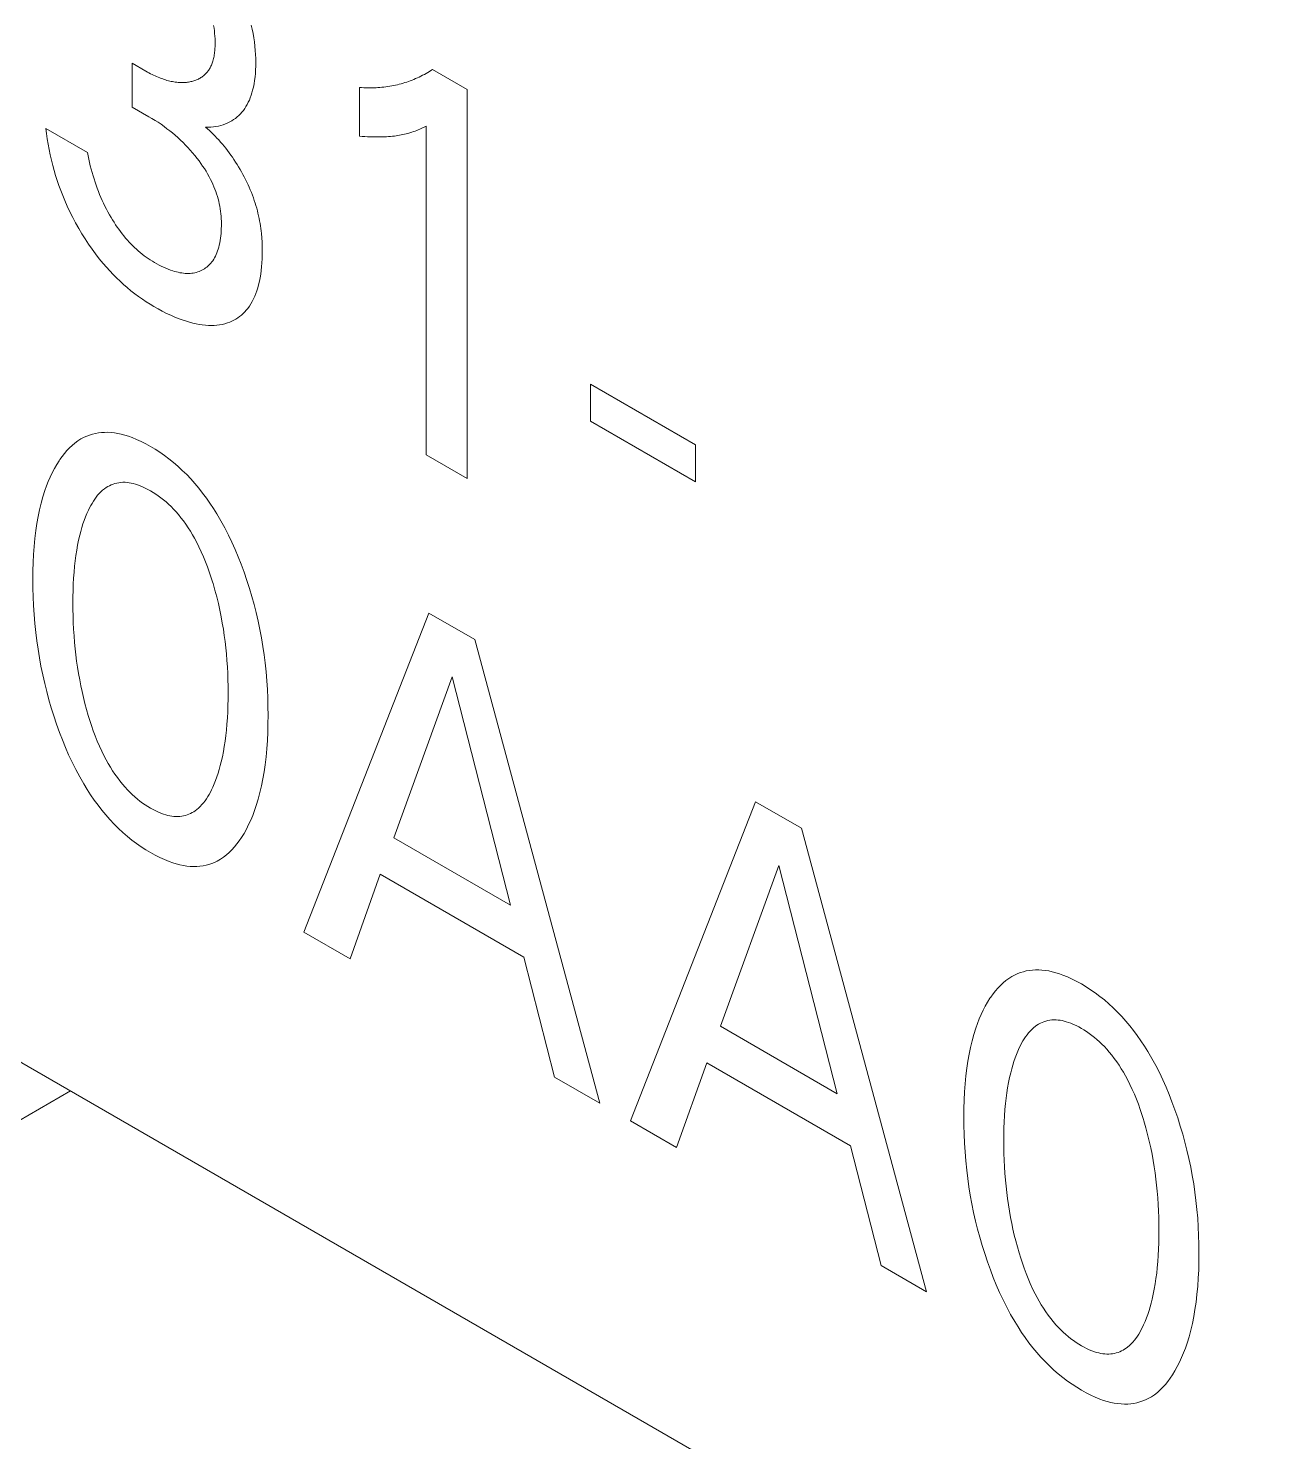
# Model space of a CAD drawing. Header units: inches. Extents: x 9220 to 92460, y -39241 to 4813.
# Drawn here: x 74564.851 to 74569.088, y -32661.707 to -32656.93 of the extents above; entities that cross this region are included whole.
import ezdxf

# ---------------------------------------------------------------- set-up
doc = ezdxf.new("R2010")
doc.units = ezdxf.units.IN
doc.header["$MEASUREMENT"] = 0

# ---------------------------------------------------------------- blocks, each defined once
blk = doc.blocks.new('ET200S')
at = {"lineweight": 0}
for p, q in [((93.0701, -40.9337), (93.1127, -40.9583)), ((93.0701, -41.0708), (93.0701, -40.9337)), ((94.0098, -40.9528), (94.118, -41.0153)), ((93.7811, -41.1619), (93.7811, -41.0091)), ((94.118, -41.0153), (94.118, -42.2331)), ((87.5343, -41.0647), (97.4339, -46.7801)), ((93.1222, -41.1009), (93.0701, -41.0708)), ((92.7995, -41.1377), (92.93, -41.213)), ((93.9902, -42.1593), (93.9902, -41.1307)), ((94.5037, -41.9375), (94.8325, -42.1274)), ((94.5037, -42.053), (94.5037, -41.9375)), ((94.8325, -42.2428), (94.5037, -42.053)), ((94.8325, -42.1274), (94.8325, -42.2428)), ((94.118, -42.2331), (93.9902, -42.1593)), ((93.6066, -43.6525), (93.9983, -42.6539)), ((93.9983, -42.6539), (94.1417, -42.7367)), ((94.1417, -42.7367), (94.5334, -44.1876)), ((94.0707, -42.8536), (93.888, -43.3567)), ((94.254, -43.568), (94.0707, -42.8536)), ((94.6288, -44.2427), (95.0206, -43.2441)), ((95.0206, -43.2441), (95.164, -43.3269)), ((95.164, -43.3269), (95.5557, -44.7778)), ((93.888, -43.3567), (94.254, -43.568)), ((93.8461, -43.4713), (93.7514, -43.7361)), ((94.2953, -43.7307), (93.8461, -43.4713)), ((95.0929, -43.4438), (94.9103, -43.9468)), ((95.2763, -44.1581), (95.0929, -43.4438)), ((93.7514, -43.7361), (93.6066, -43.6525)), ((94.3914, -44.1056), (94.2953, -43.7307)), ((94.9103, -43.9468), (95.2763, -44.1581)), ((94.8683, -44.0615), (94.7736, -44.3262)), ((95.3176, -44.3209), (94.8683, -44.0615)), ((94.5334, -44.1876), (94.3914, -44.1056)), ((65.3304, -60.0525), (92.8765, -44.1489)), ((94.7736, -44.3262), (94.6288, -44.2427)), ((95.4136, -44.6957), (95.3176, -44.3209)), ((95.5557, -44.7778), (95.4136, -44.6957))]:
    blk.add_line(p, q, dxfattribs=at)
for points in [[(93.2994, -41.1338), (93.3078, -41.1338), (93.316, -41.1335), (93.324, -41.1327), (93.3319, -41.1316), (93.3397, -41.1301), (93.3472, -41.1282), (93.3547, -41.1259), (93.362, -41.1233), (93.3691, -41.1202), (93.3753, -41.1171), (93.3813, -41.1137), (93.3871, -41.11), (93.3927, -41.106), (93.3981, -41.1017), (93.4034, -41.097), (93.4083, -41.092), (93.4131, -41.0867), (93.4176, -41.0811), (93.4218, -41.0752), (93.4258, -41.069), (93.4295, -41.0625), (93.433, -41.0557), (93.4363, -41.0487), (93.4392, -41.0414), (93.442, -41.0338), (93.4445, -41.026), (93.4467, -41.018), (93.4491, -41.008), (93.4511, -40.9978), (93.4528, -40.9872), (93.4541, -40.9764), (93.4551, -40.9654), (93.4558, -40.9541), (93.4563, -40.9427), (93.4564, -40.931), (93.4562, -40.9186), (93.4558, -40.906), (93.455, -40.8932), (93.4538, -40.8802), (93.4523, -40.8671), (93.4504, -40.8539), (93.4481, -40.8405), (93.4453, -40.827), (93.4425, -40.8145)], [(93.3245, -40.8157), (93.3258, -40.8242), (93.3269, -40.8326), (93.3278, -40.8409), (93.3285, -40.8491), (93.3289, -40.8573), (93.3292, -40.8653), (93.3292, -40.8732)], [(93.3292, -40.8732), (93.3291, -40.8776), (93.329, -40.882), (93.3288, -40.8864), (93.3285, -40.8907), (93.3281, -40.8949), (93.3277, -40.8991), (93.3272, -40.9033), (93.3266, -40.9073), (93.3259, -40.9113), (93.3251, -40.9153), (93.3243, -40.9191), (93.3233, -40.9229), (93.3223, -40.9266), (93.3212, -40.9302), (93.3201, -40.9334), (93.3189, -40.9364), (93.3176, -40.9394), (93.3163, -40.9424), (93.3149, -40.9452), (93.3134, -40.948), (93.3118, -40.9507), (93.3102, -40.9533), (93.3085, -40.9558), (93.3068, -40.9583), (93.305, -40.9606), (93.3031, -40.9629), (93.3011, -40.9651), (93.2991, -40.9672), (93.297, -40.9692), (93.2947, -40.9713), (93.2924, -40.9732), (93.29, -40.9751), (93.2875, -40.9769), (93.2849, -40.9785), (93.2824, -40.9801), (93.2797, -40.9816), (93.277, -40.983), (93.2742, -40.9843), (93.2714, -40.9855), (93.2686, -40.9866), (93.2657, -40.9876), (93.2628, -40.9886), (93.2598, -40.9895), (93.2568, -40.9903), (93.2534, -40.9911), (93.2499, -40.9918), (93.2464, -40.9924), (93.2429, -40.9929), (93.2393, -40.9933), (93.2356, -40.9936), (93.232, -40.9939), (93.2283, -40.994), (93.2245, -40.994), (93.2208, -40.9939), (93.217, -40.9938), (93.2131, -40.9935), (93.2089, -40.9931), (93.2047, -40.9926), (93.2004, -40.9919), (93.1961, -40.9912), (93.1917, -40.9903), (93.1873, -40.9894), (93.1829, -40.9883), (93.1785, -40.9871), (93.1741, -40.9858), (93.1696, -40.9844), (93.1651, -40.9828), (93.1604, -40.9811), (93.1557, -40.9793), (93.1509, -40.9774), (93.1462, -40.9753), (93.1414, -40.9732), (93.1366, -40.971), (93.1319, -40.9686), (93.1271, -40.9662), (93.1223, -40.9636), (93.1175, -40.961), (93.1127, -40.9583)], [(94.0098, -40.9528), (94.0048, -40.9561), (93.9996, -40.9593), (93.9945, -40.9625), (93.9893, -40.9655), (93.984, -40.9684), (93.9787, -40.9713), (93.9733, -40.974), (93.9678, -40.9767), (93.9624, -40.9793), (93.9568, -40.9817), (93.9512, -40.9841), (93.9456, -40.9864), (93.9399, -40.9885), (93.9343, -40.9906), (93.9287, -40.9925), (93.923, -40.9943), (93.9172, -40.9961), (93.9115, -40.9977), (93.9056, -40.9992), (93.8998, -41.0007), (93.8939, -41.002), (93.8879, -41.0033), (93.8819, -41.0044), (93.8759, -41.0055), (93.8698, -41.0065), (93.8637, -41.0073), (93.8575, -41.0081), (93.8514, -41.0087), (93.8452, -41.0093), (93.8389, -41.0097), (93.8327, -41.0101), (93.8264, -41.0103), (93.82, -41.0105), (93.8136, -41.0105), (93.8072, -41.0104), (93.8007, -41.0103), (93.7942, -41.01), (93.7877, -41.0096), (93.7811, -41.0091)], [(93.1222, -41.1009), (93.1316, -41.1065), (93.1411, -41.1123), (93.1505, -41.1184), (93.1599, -41.1247), (93.1693, -41.1314), (93.1786, -41.1383), (93.1872, -41.1449), (93.1956, -41.1518), (93.2041, -41.1589), (93.2124, -41.1663), (93.2207, -41.1739), (93.2289, -41.1818), (93.2366, -41.1895), (93.2441, -41.1974), (93.2515, -41.2055), (93.2588, -41.2139), (93.266, -41.2225), (93.2731, -41.2314), (93.2789, -41.2391), (93.2846, -41.247), (93.2902, -41.2551), (93.2956, -41.2633), (93.3008, -41.2716), (93.3058, -41.2801), (93.3106, -41.2887), (93.3151, -41.2974), (93.3188, -41.3048), (93.3222, -41.3123), (93.3254, -41.3198), (93.3285, -41.3274), (93.3313, -41.335), (93.3339, -41.3426), (93.3363, -41.3501), (93.3385, -41.3577), (93.3404, -41.3652), (93.3422, -41.3732), (93.3438, -41.3812), (93.3452, -41.3891), (93.3463, -41.3969), (93.3472, -41.4047), (93.3478, -41.4124), (93.3483, -41.4199), (93.3487, -41.4274), (93.3488, -41.4349), (93.3488, -41.4429), (93.3486, -41.4509), (93.3483, -41.4587), (93.3477, -41.4664), (93.347, -41.474), (93.346, -41.4814), (93.3449, -41.4887), (93.3436, -41.4958), (93.3421, -41.5028), (93.3405, -41.5089), (93.3388, -41.5149), (93.3369, -41.5207), (93.3349, -41.5263), (93.3326, -41.5318), (93.3302, -41.5371), (93.3276, -41.5421), (93.3248, -41.547), (93.3218, -41.5516), (93.319, -41.5554), (93.3161, -41.559), (93.313, -41.5624), (93.3098, -41.5656), (93.3065, -41.5687), (93.303, -41.5716), (93.2994, -41.5742), (93.2957, -41.5767), (93.2919, -41.579), (93.2879, -41.5811), (93.2837, -41.5831), (93.2794, -41.5849), (93.2749, -41.5865), (93.2704, -41.5878), (93.2657, -41.5889), (93.2609, -41.5899), (93.2561, -41.5905), (93.2512, -41.591), (93.2461, -41.5912), (93.2409, -41.5912), (93.2356, -41.591), (93.2302, -41.5905), (93.2247, -41.5898), (93.2191, -41.5889), (93.2136, -41.5877), (93.2079, -41.5864), (93.2022, -41.5849), (93.1965, -41.5831), (93.1894, -41.5807), (93.1823, -41.5781), (93.1752, -41.5752), (93.168, -41.572), (93.1608, -41.5686), (93.1536, -41.5649), (93.1463, -41.561), (93.1391, -41.5568)], [(92.7995, -41.1377), (92.8014, -41.1538), (92.8037, -41.17), (92.8064, -41.1865), (92.8095, -41.2031), (92.8129, -41.2198), (92.8168, -41.2366), (92.821, -41.2536), (92.8253, -41.2692), (92.83, -41.2849), (92.835, -41.3006), (92.8404, -41.3164), (92.8461, -41.3321), (92.8522, -41.3478), (92.8587, -41.3634), (92.8665, -41.3811), (92.8748, -41.3986), (92.8836, -41.4161), (92.8928, -41.4333), (92.9024, -41.4504), (92.9125, -41.4672), (92.9227, -41.4834), (92.9332, -41.4994), (92.9441, -41.515), (92.9553, -41.5303), (92.9668, -41.5452), (92.9787, -41.5597), (92.9889, -41.5716), (92.9994, -41.5832), (93.01, -41.5944), (93.0207, -41.6053), (93.0316, -41.6158), (93.0426, -41.6259), (93.0538, -41.6356), (93.0656, -41.6453), (93.0775, -41.6546), (93.0895, -41.6635), (93.1015, -41.6719), (93.1136, -41.68), (93.1256, -41.6876), (93.1377, -41.6949), (93.1509, -41.7024), (93.164, -41.7095), (93.1771, -41.7161), (93.1902, -41.7223), (93.2032, -41.7279), (93.2162, -41.7331), (93.2291, -41.7378), (93.2393, -41.7411), (93.2494, -41.7441), (93.2594, -41.7468), (93.2694, -41.749), (93.2793, -41.7509), (93.2891, -41.7523), (93.2987, -41.7534), (93.3082, -41.754), (93.3172, -41.7542), (93.326, -41.7539), (93.3346, -41.7532), (93.3431, -41.7521), (93.3514, -41.7506), (93.3596, -41.7487), (93.3675, -41.7463), (93.3752, -41.7435), (93.3817, -41.7407), (93.3881, -41.7375), (93.3942, -41.7341), (93.4002, -41.7303), (93.406, -41.7262), (93.4116, -41.7218), (93.4169, -41.717), (93.422, -41.7119), (93.4269, -41.7065), (93.4316, -41.7008), (93.4366, -41.6939), (93.4412, -41.6867), (93.4456, -41.679), (93.4496, -41.671), (93.4534, -41.6627), (93.4568, -41.6541), (93.46, -41.6452), (93.4628, -41.636), (93.4654, -41.6266), (93.4679, -41.6158), (93.4701, -41.6048), (93.472, -41.5935), (93.4735, -41.5819), (93.4747, -41.5701), (93.4756, -41.5581), (93.4763, -41.5459), (93.4766, -41.5334), (93.4767, -41.5208), (93.4765, -41.5073), (93.476, -41.4937), (93.4751, -41.4798), (93.4739, -41.4658)], [(93.4739, -41.4658), (93.4731, -41.4581), (93.4721, -41.4504), (93.471, -41.4426), (93.4698, -41.4348), (93.4684, -41.4269), (93.4669, -41.419), (93.4653, -41.4111), (93.4634, -41.4031), (93.4615, -41.3951), (93.4593, -41.3871), (93.457, -41.3791), (93.4545, -41.3709), (93.4518, -41.3627), (93.4489, -41.3545), (93.4459, -41.3463), (93.4427, -41.3381), (93.4393, -41.33), (93.4358, -41.3218), (93.4322, -41.3136), (93.4284, -41.3055), (93.4244, -41.2974), (93.4203, -41.2894), (93.4161, -41.2814), (93.4117, -41.2735), (93.4073, -41.2656), (93.4026, -41.2578), (93.3979, -41.2501), (93.3932, -41.2426), (93.3883, -41.2352), (93.3834, -41.2279), (93.3784, -41.2207), (93.3732, -41.2137), (93.368, -41.2067), (93.3627, -41.1998), (93.3573, -41.1931), (93.3518, -41.1865), (93.3463, -41.18), (93.3406, -41.1737), (93.3349, -41.1675), (93.3292, -41.1614), (93.3233, -41.1556), (93.3174, -41.1499), (93.3115, -41.1443), (93.3055, -41.139), (93.2994, -41.1338)], [(93.7811, -41.1619), (93.7896, -41.1625), (93.798, -41.163), (93.8064, -41.1634), (93.8148, -41.1638), (93.8232, -41.164), (93.8315, -41.1642), (93.8398, -41.1642), (93.8462, -41.1642), (93.8526, -41.164), (93.859, -41.1638), (93.8653, -41.1635), (93.8716, -41.1631), (93.8779, -41.1626), (93.8841, -41.162), (93.8903, -41.1613), (93.8957, -41.1606), (93.9011, -41.1598), (93.9065, -41.1589), (93.9118, -41.1579), (93.9171, -41.1568), (93.9223, -41.1557), (93.9275, -41.1544), (93.9327, -41.1531), (93.9387, -41.1513), (93.9446, -41.1495), (93.9505, -41.1475), (93.9553, -41.1458), (93.9602, -41.1439), (93.9649, -41.142), (93.9697, -41.1401), (93.9766, -41.1371), (93.9834, -41.1339), (93.9902, -41.1307)], [(93.1391, -41.5568), (93.1328, -41.553), (93.1264, -41.549), (93.1201, -41.5448), (93.1138, -41.5404), (93.1075, -41.5359), (93.1013, -41.5311), (93.095, -41.5261), (93.0889, -41.5209), (93.083, -41.5157), (93.0772, -41.5103), (93.0714, -41.5046), (93.0657, -41.4989), (93.0601, -41.4929), (93.0546, -41.4868), (93.0491, -41.4805), (93.0438, -41.474), (93.0384, -41.4672), (93.0331, -41.4603), (93.0279, -41.4532), (93.0229, -41.446), (93.0179, -41.4387), (93.0131, -41.4313), (93.0084, -41.4238), (93.0038, -41.4162), (92.9987, -41.4075), (92.9938, -41.3987), (92.9891, -41.3898), (92.9845, -41.3808), (92.9801, -41.3718), (92.9759, -41.3628), (92.9718, -41.3537), (92.9678, -41.3441), (92.9639, -41.3344), (92.9602, -41.3247), (92.9567, -41.315), (92.9534, -41.3053), (92.9502, -41.2956), (92.9473, -41.286), (92.9442, -41.2754), (92.9414, -41.2649), (92.9387, -41.2544), (92.9363, -41.244), (92.934, -41.2336), (92.932, -41.2233), (92.93, -41.213)], [(93.4117, -43.356), (93.4197, -43.3431), (93.4271, -43.3298), (93.4342, -43.3159), (93.4408, -43.3016), (93.4469, -43.2869), (93.4526, -43.2717), (93.458, -43.2561), (93.4641, -43.2361), (93.4695, -43.2156), (93.4744, -43.1945), (93.4787, -43.173), (93.4825, -43.151), (93.4857, -43.1286), (93.4886, -43.1037), (93.491, -43.0784), (93.4928, -43.0527), (93.494, -43.0266), (93.4947, -43.0002), (93.495, -42.9735), (93.4947, -42.9469), (93.494, -42.92), (93.4927, -42.8929), (93.4909, -42.8655), (93.4885, -42.8378), (93.4856, -42.8099), (93.4823, -42.7841), (93.4785, -42.7581), (93.4741, -42.7319), (93.4691, -42.7056), (93.4636, -42.6791), (93.4574, -42.6524), (93.451, -42.6274), (93.4441, -42.6022), (93.4366, -42.577), (93.4284, -42.5517), (93.4197, -42.5264), (93.4104, -42.5011), (93.4014, -42.4781), (93.3918, -42.4552), (93.3817, -42.4324), (93.3709, -42.4098), (93.3595, -42.3874), (93.3474, -42.3653), (93.3347, -42.3436), (93.3242, -42.3268), (93.3132, -42.3103), (93.3019, -42.2942), (93.2902, -42.2785), (93.2782, -42.2633), (93.2658, -42.2485), (93.2531, -42.2343), (93.2402, -42.2207), (93.2266, -42.2074), (93.2128, -42.1947), (93.1988, -42.1826), (93.1846, -42.1713), (93.1703, -42.1606), (93.1559, -42.1506), (93.1414, -42.1413), (93.1269, -42.1326), (93.1125, -42.1245), (93.098, -42.1172), (93.0837, -42.1106), (93.0694, -42.1048), (93.0581, -42.1007), (93.0468, -42.0972), (93.0357, -42.0942), (93.0248, -42.0919), (93.0139, -42.0901), (93.0036, -42.089), (92.9934, -42.0884), (92.9834, -42.0885), (92.9736, -42.089), (92.9639, -42.0902), (92.9546, -42.0919), (92.9454, -42.0941), (92.9365, -42.0968), (92.9278, -42.1001), (92.9194, -42.1038), (92.9094, -42.1091), (92.8998, -42.1152), (92.8907, -42.1219), (92.8819, -42.1292), (92.8735, -42.1371), (92.8654, -42.1456), (92.8578, -42.1545), (92.8504, -42.1639), (92.8434, -42.1738), (92.841, -42.1775)], [(92.841, -42.1775), (92.8334, -42.1895), (92.8262, -42.202), (92.8195, -42.2149), (92.8131, -42.2283), (92.8072, -42.2421), (92.8016, -42.2563), (92.7965, -42.2708), (92.7903, -42.2904), (92.7847, -42.3105), (92.7798, -42.3311), (92.7754, -42.3522), (92.7715, -42.3738), (92.7683, -42.3958), (92.7653, -42.4203), (92.7629, -42.4452), (92.7611, -42.4705), (92.7599, -42.4962), (92.7591, -42.5222), (92.7589, -42.5485), (92.7591, -42.5755), (92.7598, -42.6028), (92.7611, -42.6304), (92.7628, -42.6582), (92.7652, -42.6863), (92.7681, -42.7147), (92.7713, -42.7408), (92.7751, -42.7672), (92.7794, -42.7937), (92.7843, -42.8204), (92.7898, -42.8472), (92.7959, -42.8742), (92.8021, -42.8995), (92.8089, -42.9249), (92.8163, -42.9504), (92.8243, -42.9759), (92.8329, -43.0015), (92.8421, -43.0271), (92.8511, -43.0506), (92.8607, -43.0741), (92.8709, -43.0975), (92.8817, -43.1207), (92.8932, -43.1437), (92.9054, -43.1664), (92.9182, -43.1887), (92.9288, -43.2058), (92.9397, -43.2226), (92.9511, -43.239), (92.9628, -43.255), (92.9749, -43.2706), (92.9874, -43.2857), (93.0001, -43.3002), (93.0132, -43.3141), (93.0268, -43.3277), (93.0407, -43.3405), (93.0547, -43.3527), (93.0689, -43.3642), (93.0833, -43.375), (93.0978, -43.3851), (93.1123, -43.3946), (93.1269, -43.4033), (93.1415, -43.4114), (93.1561, -43.4188), (93.1706, -43.4254), (93.185, -43.4312), (93.1965, -43.4353), (93.2078, -43.4388), (93.219, -43.4417), (93.2301, -43.444), (93.241, -43.4456), (93.2514, -43.4466), (93.2617, -43.447), (93.2718, -43.4468), (93.2817, -43.446), (93.2913, -43.4447), (93.3007, -43.4428), (93.3099, -43.4403), (93.3189, -43.4374), (93.3275, -43.4339), (93.3359, -43.4298), (93.346, -43.4241), (93.3556, -43.4177), (93.3648, -43.4106), (93.3735, -43.4028), (93.3819, -43.3944), (93.3899, -43.3855), (93.3975, -43.3761), (93.4048, -43.3662), (93.4117, -43.356)], [(92.9321, -42.974), (92.9267, -42.9553), (92.9217, -42.9368), (92.9171, -42.9182), (92.9129, -42.8998), (92.909, -42.8815), (92.9054, -42.8632), (92.9019, -42.8434), (92.8987, -42.8237), (92.8959, -42.8041), (92.8934, -42.7846), (92.8912, -42.7653), (92.8894, -42.7461), (92.8877, -42.7251), (92.8863, -42.7042), (92.8853, -42.6835), (92.8846, -42.663), (92.8842, -42.6427), (92.884, -42.6225), (92.8842, -42.6028), (92.8846, -42.5832), (92.8853, -42.5638), (92.8864, -42.5446), (92.8877, -42.5256), (92.8895, -42.5069), (92.8913, -42.4901), (92.8935, -42.4736), (92.896, -42.4573), (92.8989, -42.4413), (92.9021, -42.4255), (92.9057, -42.4101), (92.9088, -42.3982), (92.9121, -42.3866), (92.9157, -42.3752), (92.9195, -42.364), (92.9237, -42.3531), (92.9281, -42.3424), (92.9328, -42.3321), (92.9363, -42.3248), (92.9401, -42.3176), (92.944, -42.3107), (92.9481, -42.304), (92.9524, -42.2975), (92.9569, -42.2913), (92.9616, -42.2854), (92.9665, -42.2798), (92.9717, -42.2745), (92.9772, -42.2696), (92.9829, -42.2651), (92.9879, -42.2615), (92.9931, -42.2583), (92.9985, -42.2554), (93.0041, -42.2528), (93.0098, -42.2505), (93.0157, -42.2486), (93.0218, -42.2471), (93.028, -42.2459), (93.0344, -42.2451), (93.0409, -42.2448), (93.0476, -42.2448), (93.0538, -42.2453), (93.0601, -42.2461), (93.0665, -42.2472), (93.073, -42.2487), (93.0796, -42.2505), (93.0862, -42.2526), (93.0943, -42.2556), (93.1024, -42.2589), (93.1105, -42.2627), (93.1187, -42.2669), (93.1269, -42.2714), (93.1351, -42.2764), (93.1433, -42.2816), (93.1515, -42.2873), (93.1596, -42.2933), (93.1676, -42.2996), (93.1756, -42.3063), (93.1834, -42.3133), (93.1912, -42.3207), (93.1988, -42.3284), (93.2062, -42.3364), (93.2144, -42.3458), (93.2223, -42.3556), (93.23, -42.3657), (93.2375, -42.3761), (93.2447, -42.3867), (93.2517, -42.3976), (93.2584, -42.4087), (93.2648, -42.42), (93.2709, -42.4314), (93.2787, -42.4467), (93.286, -42.4622), (93.2928, -42.4777), (93.2992, -42.4934), (93.3052, -42.5091), (93.3109, -42.5248), (93.3161, -42.5406), (93.3211, -42.5563), (93.3226, -42.5611)], [(93.3226, -42.5611), (93.3287, -42.5822), (93.3342, -42.6032), (93.3393, -42.6241), (93.344, -42.6449), (93.3481, -42.6655), (93.3517, -42.6851), (93.355, -42.7046), (93.3578, -42.7239), (93.3603, -42.7431), (93.3625, -42.7622), (93.3644, -42.7811), (93.3661, -42.8018), (93.3675, -42.8224), (93.3685, -42.8428), (93.3692, -42.863), (93.3697, -42.883), (93.3698, -42.903), (93.3697, -42.923), (93.3693, -42.9429), (93.3685, -42.9625), (93.3675, -42.982), (93.3662, -43.0013), (93.3645, -43.0203), (93.3626, -43.0374), (93.3605, -43.0543), (93.358, -43.0709), (93.3552, -43.0872), (93.352, -43.1033), (93.3484, -43.119), (93.3454, -43.1311), (93.3421, -43.1431), (93.3386, -43.1547), (93.3348, -43.1662), (93.3307, -43.1774), (93.3264, -43.1883), (93.3218, -43.199), (93.3182, -43.2066), (93.3145, -43.2139), (93.3106, -43.2211), (93.3065, -43.2281), (93.3022, -43.2348), (93.2977, -43.2413), (93.293, -43.2475), (93.288, -43.2533), (93.2828, -43.2589), (93.2773, -43.2641), (93.2715, -43.2689), (93.267, -43.2723), (93.2622, -43.2754), (93.2573, -43.2783), (93.2523, -43.2809), (93.2471, -43.2833), (93.2417, -43.2853), (93.2362, -43.2871), (93.2305, -43.2885), (93.2248, -43.2895), (93.2188, -43.2903), (93.2128, -43.2907), (93.2066, -43.2907), (93.2004, -43.2903), (93.1941, -43.2896), (93.1876, -43.2885), (93.1811, -43.2871), (93.1745, -43.2853), (93.1679, -43.2832), (93.1598, -43.2803), (93.1516, -43.277), (93.1434, -43.2732), (93.1352, -43.269), (93.1269, -43.2644), (93.1187, -43.2595), (93.1104, -43.2542), (93.1022, -43.2485), (93.0941, -43.2424), (93.086, -43.236), (93.078, -43.2292), (93.0701, -43.2221), (93.0623, -43.2146), (93.0547, -43.2068), (93.0472, -43.1987), (93.039, -43.1891), (93.031, -43.1791), (93.0233, -43.1688), (93.0158, -43.1582), (93.0086, -43.1473), (93.0016, -43.1362), (92.9949, -43.1249), (92.9884, -43.1134), (92.9823, -43.1019), (92.9745, -43.0861), (92.9671, -43.0703), (92.9603, -43.0543), (92.9539, -43.0383), (92.9479, -43.0222), (92.9423, -43.0061), (92.937, -42.9901), (92.9321, -42.974)], [(96.3249, -45.0379), (96.3329, -45.025), (96.3403, -45.0116), (96.3473, -44.9978), (96.3539, -44.9835), (96.3601, -44.9687), (96.3658, -44.9536), (96.3712, -44.938), (96.3772, -44.918), (96.3827, -44.8975), (96.3876, -44.8764), (96.3919, -44.8549), (96.3957, -44.8329), (96.3989, -44.8105), (96.4018, -44.7856), (96.4042, -44.7603), (96.406, -44.7345), (96.4072, -44.7085), (96.4079, -44.6821), (96.4081, -44.6554), (96.4079, -44.6288), (96.4071, -44.6019), (96.4059, -44.5748), (96.4041, -44.5474), (96.4017, -44.5197), (96.3987, -44.4918), (96.3955, -44.466), (96.3917, -44.44), (96.3873, -44.4138), (96.3823, -44.3875), (96.3767, -44.361), (96.3706, -44.3343), (96.3642, -44.3092), (96.3573, -44.2841), (96.3497, -44.2589), (96.3416, -44.2336), (96.3329, -44.2083), (96.3236, -44.183), (96.3146, -44.16), (96.305, -44.1371), (96.2948, -44.1143), (96.2841, -44.0916), (96.2727, -44.0693), (96.2606, -44.0472), (96.2479, -44.0254), (96.2374, -44.0087), (96.2264, -43.9922), (96.2151, -43.9761), (96.2034, -43.9604), (96.1913, -43.9452), (96.179, -43.9304), (96.1663, -43.9162), (96.1534, -43.9026), (96.1398, -43.8892), (96.126, -43.8765), (96.112, -43.8645), (96.0978, -43.8532), (96.0835, -43.8425), (96.0691, -43.8325), (96.0546, -43.8231), (96.0401, -43.8144), (96.0256, -43.8064), (96.0112, -43.7991), (95.9968, -43.7925), (95.9826, -43.7867), (95.9712, -43.7826), (95.96, -43.7791), (95.9489, -43.7761), (95.9379, -43.7738), (95.9271, -43.772), (95.9168, -43.7709), (95.9066, -43.7703), (95.8966, -43.7703), (95.8867, -43.7709), (95.8771, -43.7721), (95.8677, -43.7738), (95.8586, -43.776), (95.8497, -43.7787), (95.841, -43.782), (95.8326, -43.7857), (95.8226, -43.791), (95.813, -43.7971), (95.8038, -43.8038), (95.7951, -43.8111), (95.7867, -43.819), (95.7786, -43.8275), (95.771, -43.8364), (95.7636, -43.8458), (95.7566, -43.8556), (95.7541, -43.8593)], [(95.7541, -43.8593), (95.7466, -43.8714), (95.7394, -43.8839), (95.7327, -43.8968), (95.7263, -43.9102), (95.7204, -43.924), (95.7148, -43.9382), (95.7096, -43.9527), (95.7035, -43.9723), (95.6979, -43.9924), (95.6929, -44.013), (95.6886, -44.0341), (95.6847, -44.0557), (95.6815, -44.0777), (95.6785, -44.1022), (95.6761, -44.1271), (95.6743, -44.1524), (95.6731, -44.1781), (95.6723, -44.2041), (95.6721, -44.2304), (95.6723, -44.2574), (95.673, -44.2847), (95.6742, -44.3123), (95.676, -44.3401), (95.6784, -44.3682), (95.6813, -44.3966), (95.6845, -44.4227), (95.6883, -44.449), (95.6926, -44.4756), (95.6975, -44.5023), (95.703, -44.5291), (95.709, -44.5561), (95.7153, -44.5814), (95.7221, -44.6068), (95.7295, -44.6323), (95.7375, -44.6578), (95.7461, -44.6834), (95.7553, -44.709), (95.7643, -44.7325), (95.7739, -44.756), (95.7841, -44.7794), (95.7949, -44.8026), (95.8064, -44.8256), (95.8185, -44.8483), (95.8314, -44.8706), (95.842, -44.8877), (95.8529, -44.9045), (95.8643, -44.9209), (95.876, -44.9369), (95.8881, -44.9525), (95.9006, -44.9676), (95.9133, -44.9821), (95.9264, -44.996), (95.94, -45.0096), (95.9538, -45.0224), (95.9679, -45.0346), (95.9821, -45.0461), (95.9965, -45.0569), (96.011, -45.067), (96.0255, -45.0764), (96.0401, -45.0852), (96.0547, -45.0933), (96.0693, -45.1007), (96.0838, -45.1073), (96.0982, -45.1131), (96.1096, -45.1172), (96.121, -45.1207), (96.1322, -45.1236), (96.1432, -45.1258), (96.1541, -45.1275), (96.1646, -45.1285), (96.1749, -45.1289), (96.185, -45.1287), (96.1948, -45.1279), (96.2045, -45.1266), (96.2139, -45.1247), (96.2231, -45.1222), (96.232, -45.1192), (96.2407, -45.1157), (96.2491, -45.1117), (96.2591, -45.106), (96.2688, -45.0996), (96.2779, -45.0924), (96.2867, -45.0847), (96.2951, -45.0763), (96.3031, -45.0674), (96.3107, -45.058), (96.318, -45.0481), (96.3249, -45.0379)], [(95.8453, -44.6559), (95.8399, -44.6372), (95.8349, -44.6186), (95.8303, -44.6001), (95.826, -44.5817), (95.8221, -44.5634), (95.8186, -44.5451), (95.815, -44.5253), (95.8119, -44.5056), (95.809, -44.486), (95.8066, -44.4665), (95.8044, -44.4471), (95.8026, -44.4279), (95.8009, -44.4069), (95.7995, -44.3861), (95.7985, -44.3654), (95.7978, -44.3449), (95.7974, -44.3246), (95.7972, -44.3044), (95.7974, -44.2847), (95.7978, -44.2651), (95.7985, -44.2457), (95.7996, -44.2265), (95.8009, -44.2075), (95.8026, -44.1888), (95.8045, -44.172), (95.8067, -44.1555), (95.8092, -44.1392), (95.8121, -44.1231), (95.8153, -44.1074), (95.8189, -44.092), (95.822, -44.0801), (95.8253, -44.0685), (95.8289, -44.0571), (95.8327, -44.0459), (95.8368, -44.035), (95.8412, -44.0243), (95.8459, -44.014), (95.8495, -44.0067), (95.8532, -43.9995), (95.8572, -43.9926), (95.8613, -43.9859), (95.8655, -43.9794), (95.8701, -43.9732), (95.8748, -43.9673), (95.8797, -43.9617), (95.8849, -43.9564), (95.8904, -43.9515), (95.8961, -43.9469), (95.9011, -43.9434), (95.9063, -43.9402), (95.9117, -43.9373), (95.9172, -43.9347), (95.923, -43.9324), (95.9289, -43.9305), (95.935, -43.9289), (95.9412, -43.9278), (95.9476, -43.927), (95.9541, -43.9267), (95.9608, -43.9267), (95.967, -43.9272), (95.9733, -43.928), (95.9797, -43.9291), (95.9862, -43.9306), (95.9928, -43.9324), (95.9994, -43.9345), (96.0074, -43.9374), (96.0155, -43.9408), (96.0237, -43.9446), (96.0319, -43.9488), (96.0401, -43.9533), (96.0483, -43.9583), (96.0565, -43.9635), (96.0647, -43.9692), (96.0728, -43.9752), (96.0808, -43.9815), (96.0888, -43.9882), (96.0966, -43.9952), (96.1044, -44.0026), (96.112, -44.0103), (96.1194, -44.0183), (96.1276, -44.0277), (96.1355, -44.0375), (96.1432, -44.0476), (96.1507, -44.058), (96.1579, -44.0686), (96.1648, -44.0795), (96.1715, -44.0906), (96.178, -44.1019), (96.1841, -44.1133), (96.1919, -44.1286), (96.1992, -44.1441), (96.206, -44.1596), (96.2124, -44.1753), (96.2184, -44.191), (96.224, -44.2067), (96.2293, -44.2225), (96.2343, -44.2382), (96.2357, -44.243)], [(96.2357, -44.243), (96.2418, -44.2641), (96.2474, -44.2851), (96.2525, -44.306), (96.2571, -44.3268), (96.2613, -44.3474), (96.2649, -44.367), (96.2681, -44.3864), (96.271, -44.4058), (96.2735, -44.425), (96.2757, -44.4441), (96.2776, -44.463), (96.2793, -44.4837), (96.2806, -44.5043), (96.2817, -44.5246), (96.2824, -44.5449), (96.2828, -44.5649), (96.283, -44.5848), (96.2828, -44.6049), (96.2824, -44.6248), (96.2817, -44.6444), (96.2807, -44.6639), (96.2793, -44.6832), (96.2776, -44.7022), (96.2758, -44.7193), (96.2736, -44.7361), (96.2712, -44.7527), (96.2683, -44.7691), (96.2652, -44.7851), (96.2616, -44.8009), (96.2586, -44.813), (96.2553, -44.8249), (96.2518, -44.8366), (96.248, -44.8481), (96.2439, -44.8593), (96.2396, -44.8702), (96.2349, -44.8809), (96.2314, -44.8884), (96.2277, -44.8958), (96.2238, -44.903), (96.2197, -44.91), (96.2154, -44.9167), (96.2109, -44.9232), (96.2061, -44.9294), (96.2012, -44.9352), (96.196, -44.9408), (96.1905, -44.9459), (96.1847, -44.9507), (96.1801, -44.9541), (96.1754, -44.9573), (96.1705, -44.9602), (96.1654, -44.9628), (96.1602, -44.9652), (96.1549, -44.9672), (96.1494, -44.9689), (96.1437, -44.9704), (96.1379, -44.9714), (96.132, -44.9722), (96.126, -44.9726), (96.1198, -44.9726), (96.1136, -44.9722), (96.1073, -44.9715), (96.1008, -44.9704), (96.0943, -44.969), (96.0877, -44.9672), (96.081, -44.9651), (96.073, -44.9622), (96.0648, -44.9589), (96.0566, -44.9551), (96.0484, -44.9509), (96.0401, -44.9463), (96.0318, -44.9414), (96.0236, -44.936), (96.0154, -44.9303), (96.0072, -44.9243), (95.9992, -44.9179), (95.9912, -44.9111), (95.9833, -44.904), (95.9755, -44.8965), (95.9679, -44.8887), (95.9604, -44.8806), (95.9522, -44.871), (95.9442, -44.861), (95.9365, -44.8507), (95.929, -44.8401), (95.9217, -44.8292), (95.9148, -44.8181), (95.908, -44.8068), (95.9016, -44.7953), (95.8955, -44.7837), (95.8876, -44.768), (95.8803, -44.7521), (95.8735, -44.7362), (95.8671, -44.7202), (95.8611, -44.7041), (95.8554, -44.688), (95.8502, -44.672), (95.8453, -44.6559)]]:
    blk.add_lwpolyline(points, dxfattribs=at)

msp = doc.modelspace()

# ---------------------------------------------------------------- block references
at = {"xscale": 1.080001412516107, "yscale": 1.080001412516107, "zscale": 1.080001412516107}
msp.add_blockref('ET200S', (74464.6869, -32612.84), dxfattribs=at)

doc.saveas('drawing.dxf')
